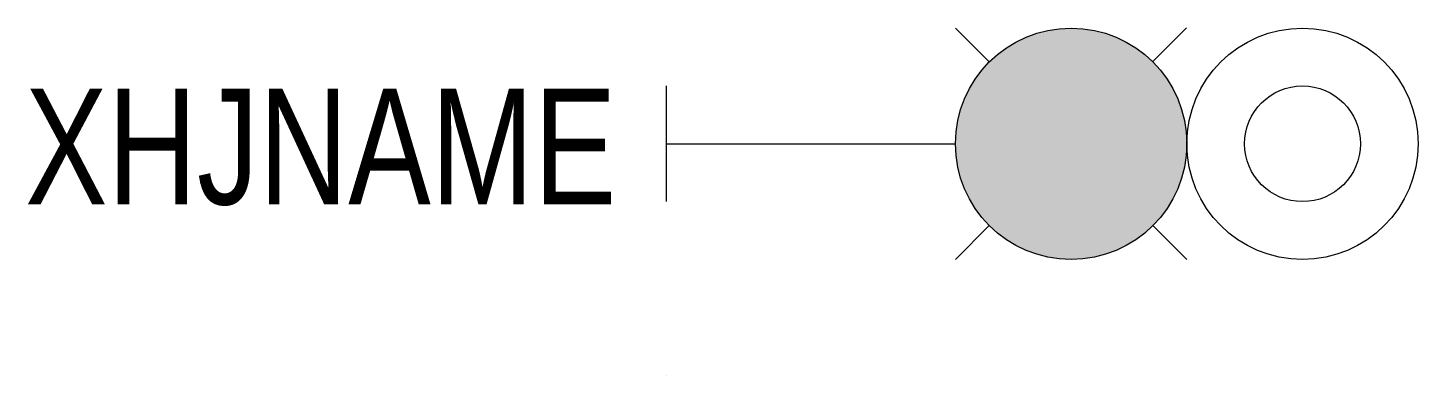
# Model space of a CAD drawing. Header units: inches. Extents: x -11 to 13, y 0 to 6.
import ezdxf
from ezdxf.enums import TextEntityAlignment as Align

# ---------------------------------------------------------------- set-up
doc = ezdxf.new("R2010")
doc.units = ezdxf.units.IN
doc.header["$MEASUREMENT"] = 0

msp = doc.modelspace()

# ---------------------------------------------------------------- hatches: boundary and pattern name
h = msp.add_hatch(color=1)
edge = h.paths.add_edge_path()
edge.add_arc((7, 4), 2, 0, 360)

# ---------------------------------------------------------------- linework, layer by layer
at = {"color": 1, "linetype": 'ByBlock', "ltscale": 3}
for p, q in [((5.586, 5.414), (5, 6)), ((8.995, 6.005), (8.409, 5.419)), ((5.586, 2.586), (5, 2)), ((9, 2), (8.414, 2.586))]:
    msp.add_line(p, q, dxfattribs=at)
for p, q in [((0, 5), (0, 3)), ((0, 4), (5, 4)), ((0, 0.001), (0, -0.001))]:
    msp.add_line(p, q)
at = {"color": 1}
msp.add_circle((7, 4), 2, dxfattribs=at)
for radius in [2, 1]:
    msp.add_circle((11, 4), radius)

# ---------------------------------------------------------------- texts
at = {"width": 0.8}
msp.add_attdef('XHJNAME', text='D1', height=2, dxfattribs=at).set_placement((-0.86, 2.951), align=Align.RIGHT)

doc.saveas('drawing.dxf')
